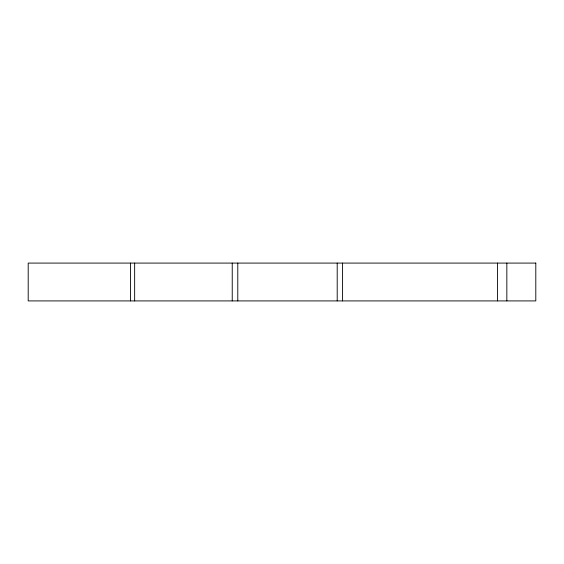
<?xml version="1.0" encoding="UTF-8"?>
<svg xmlns="http://www.w3.org/2000/svg" width="564" height="564" viewBox="0 0 564 564"><rect width="100%" height="100%" fill="white"/><g stroke="black" fill="none" stroke-linecap="round" stroke-linejoin="round"><path stroke-width="0.85" d="M506.839 263.085L506.839 300.915M497.561 263.085L497.561 300.915M342.581 263.085L342.581 300.915M337.202 263.085L337.202 300.915M237.789 263.085L237.789 300.915M232.234 263.085L232.234 300.915M134.648 263.085L134.648 300.915M130.573 263.085L130.573 300.915M535.8 263.085L28.2 263.085L28.2 300.915L535.8 300.915L535.8 263.085"/></g></svg>
